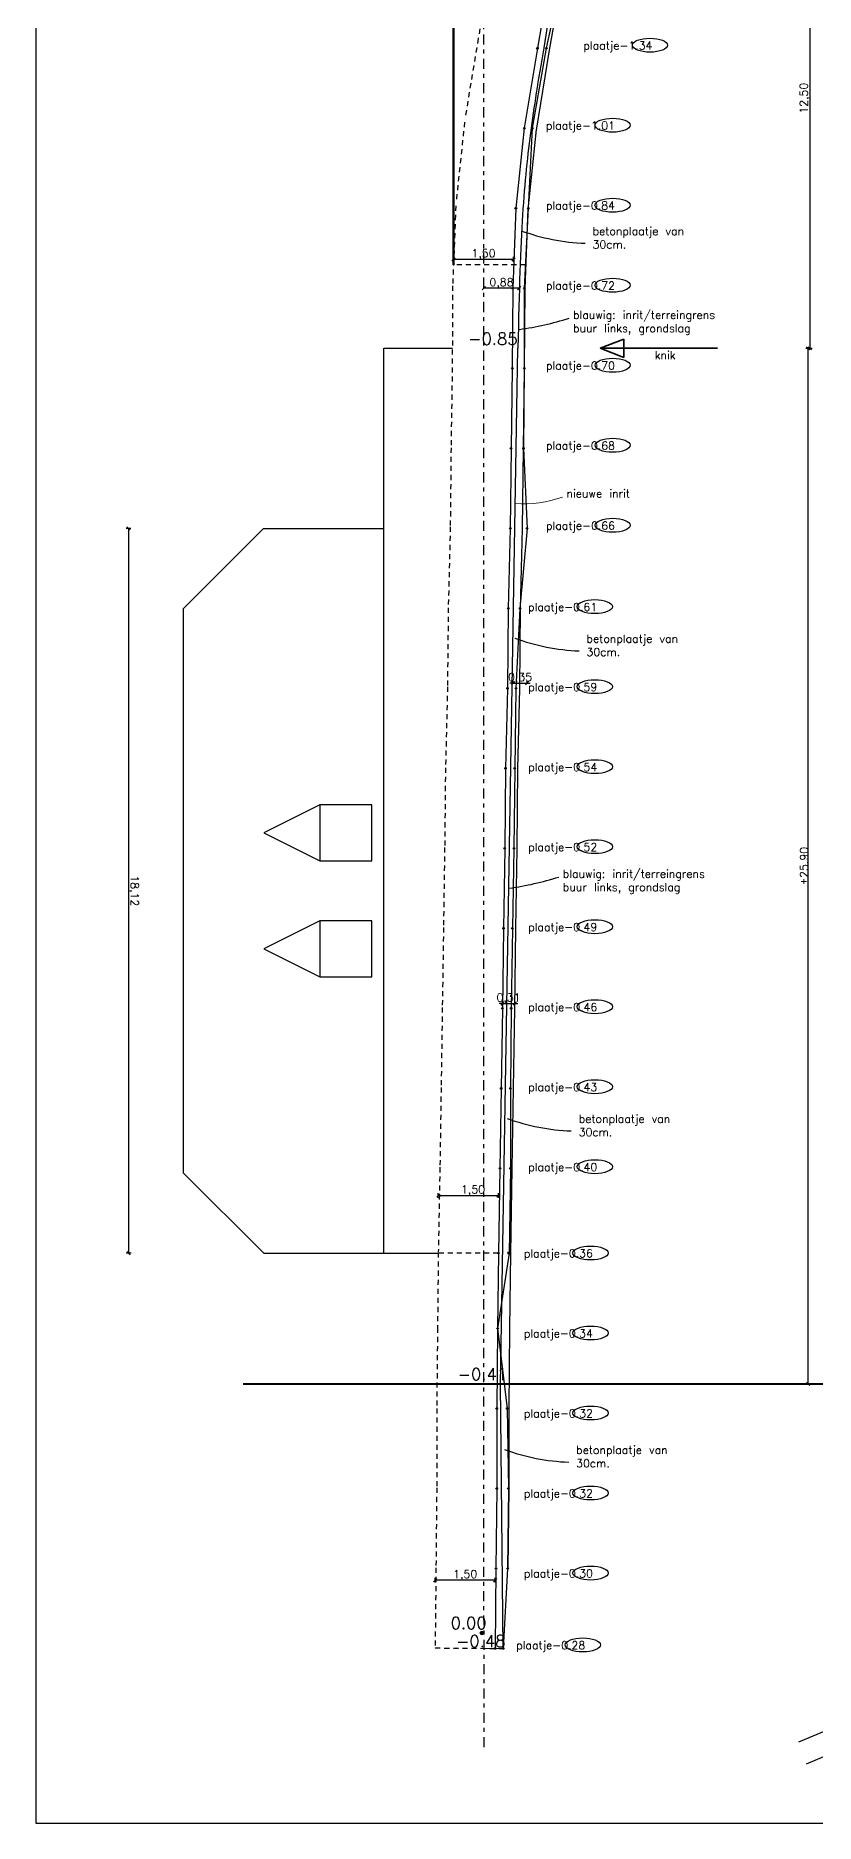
# Model space of a CAD drawing. Header units: millimetres. Extents: x 361 to 21231, y 184 to 1849.
# Drawn here: x 2467.59 to 2487.06, y 408.61 to 453.29 of the extents above; entities that cross this region are included whole.
import ezdxf

# ---------------------------------------------------------------- set-up
doc = ezdxf.new("R2010")
doc.units = ezdxf.units.MM
doc.header["$LTSCALE"] = 0.2
doc.linetypes.add('DASHDOT2', pattern=[12.7, 6.35, -3.175, 0, -3.175])
doc.linetypes.add('HIDDEN2', pattern=[4.7625, 3.175, -1.5875])
for name, color, linetype, lineweight in [('aslijnen', 10, 'DASHDOT2', 25), ('data', 230, 'Continuous', 50), ('draad', 204, 'HIDDEN2', 30), ('huis', 7, 'Continuous', 40), ('L-elementen 4', 10, 'Continuous', 30), ('maten', 1, 'Continuous', 18), ('maten L-elementen', 191, 'Continuous', 18), ('nieuwe hoogtepunten', 154, 'Continuous', 35), ('nieuwe inrit', 20, 'Continuous', 20), ('talud', 160, 'Continuous', 18)]:
    doc.layers.add(name, color=color, linetype=linetype, lineweight=lineweight)
for name, color, linetype in [('bestaande hoogtepunten', 7, 'Continuous'), ('ontwerp', 7, 'Continuous'), ('opmeting', 7, 'Continuous')]:
    doc.layers.add(name, color=color, linetype=linetype)
doc.layers.add('huidige grondslag', color=7, linetype='Continuous', lineweight=30, true_color=0x00adad)
doc.layers.add('uitlijnen', color=7, linetype='Continuous', lineweight=35, true_color=0x663300)
doc.styles.get("Standard").update_dxf_attribs({"font": 'txt.shx', "height": 0.2})
doc.dimstyles.new('maat aanduiding voor tuin', dxfattribs={"dimscale": 0.2, "dimtxt": 0.2, "dimasz": 0.4, "dimexe": 0.3, "dimexo": 0.3, "dimgap": 0.02, "dimtad": 1, "dimzin": 1, "dimtxsty": 'Standard', "dimblk": 'OBLIQUE', "dimcen": 0.2, "dimadec": 0, "dimazin": 3, "dimtfac": 1, "dimtix": 1, "dimtmove": 0, "dimatfit": 3, "dimldrblk": 'OBLIQUE', "dimfxl": 0.3, "dimfxlon": 1, "dimarcsym": 1})

# ---------------------------------------------------------------- blocks, each defined once
blk = doc.blocks.new('_Oblique')
at = {"color": 0, "linetype": 'ByBlock', "lineweight": -2}
blk.add_line((-0.5, -0.5), (0.5, 0.5), dxfattribs=at)
blk = doc.blocks.new('*D1797')
at = {"layer": 'Defpoints', "color": 0, "ltscale": 0.2, "transparency": 16777216}
for p in [(2476.284, 440.98), (2469.912, 422.862), (2473.286, 422.863)]:
    blk.add_point(p, dxfattribs=at)
at = {"layer": 'maten', "color": 0, "lineweight": -2, "ltscale": 0.2, "transparency": 16777216}
for p, q in [((2469.97, 440.979), (2469.85, 440.979)), ((2469.91, 440.979), (2469.912, 422.862)), ((2469.972, 422.862), (2469.852, 422.862))]:
    blk.add_line(p, q, dxfattribs=at)
at = {"layer": 'maten', "color": 0, "lineweight": -2, "ltscale": 0.2, "transparency": 16777216, "xscale": 0.08000000000000074, "yscale": 0.08000000000000074, "zscale": 0.08000000000000074}
for p, rotation in [((2469.91, 440.979), 90.00614147605208), ((2469.912, 422.862), 270.0061414760521)]:
    blk.add_blockref('_Oblique', p, dxfattribs=dict(at, rotation=rotation))
at = {"layer": 'maten', "color": 0, "ltscale": 0.2, "transparency": 16777216, "insert": (2470.032, 431.921), "char_height": 0.2, "attachment_point": 5, "rotation": 270.0061}
blk.add_mtext('18,12', dxfattribs=at)
blk = doc.blocks.new('*D1799')
at = {"layer": 'Defpoints', "color": 0, "ltscale": 0.2, "transparency": 16777216}
for p in [(2477.567, 414.69), (2477.568, 412.995), (2479.067, 412.98)]:
    blk.add_point(p, dxfattribs=at)
at = {"layer": 'maten', "color": 0, "lineweight": -2, "ltscale": 0.2, "transparency": 16777216}
for p, q in [((2477.567, 414.63), (2477.567, 414.75)), ((2479.067, 414.691), (2477.567, 414.69)), ((2479.067, 414.631), (2479.067, 414.751))]:
    blk.add_line(p, q, dxfattribs=at)
at = {"layer": 'maten', "color": 0, "lineweight": -2, "ltscale": 0.2, "transparency": 16777216, "xscale": 0.08000000000000074, "yscale": 0.08000000000000074, "zscale": 0.08000000000000074}
for p, rotation in [((2477.567, 414.69), 180.0061414760521), ((2479.067, 414.691), 0.006141476052112793)]:
    blk.add_blockref('_Oblique', p, dxfattribs=dict(at, rotation=rotation))
at = {"layer": 'maten', "color": 0, "ltscale": 0.2, "transparency": 16777216, "insert": (2478.317, 414.811), "char_height": 0.2, "attachment_point": 5, "rotation": 0.0061}
blk.add_mtext('1,50', dxfattribs=at)
blk = doc.blocks.new('*D1801')
at = {"layer": 'Defpoints', "color": 0, "ltscale": 0.2, "transparency": 16777216}
for p in [(2479.146, 424.303), (2477.647, 422.892), (2479.146, 422.883)]:
    blk.add_point(p, dxfattribs=at)
at = {"layer": 'maten', "color": 0, "lineweight": -2, "ltscale": 0.2, "transparency": 16777216}
for p, q in [((2477.647, 424.243), (2477.647, 424.363)), ((2477.647, 424.303), (2479.146, 424.303)), ((2479.146, 424.243), (2479.146, 424.363))]:
    blk.add_line(p, q, dxfattribs=at)
at = {"layer": 'maten', "color": 0, "lineweight": -2, "ltscale": 0.2, "transparency": 16777216, "xscale": 0.08000000000000074, "yscale": 0.08000000000000074, "zscale": 0.08000000000000074}
for p, rotation in [((2477.647, 424.303), 180.0061414760521), ((2479.146, 424.303), 0.006141476052073934)]:
    blk.add_blockref('_Oblique', p, dxfattribs=dict(at, rotation=rotation))
at = {"layer": 'maten', "color": 0, "ltscale": 0.2, "transparency": 16777216, "insert": (2478.514, 424.424), "char_height": 0.2, "attachment_point": 5, "rotation": 0.0061}
blk.add_mtext('1,50', dxfattribs=at)
blk = doc.blocks.new('*D1809')
at = {"layer": 'Defpoints', "color": 0, "ltscale": 0.2, "transparency": 16777216}
for p in [(2479.527, 447.705), (2478.026, 447.563), (2479.527, 447.563)]:
    blk.add_point(p, dxfattribs=at)
at = {"layer": 'maten', "color": 0, "lineweight": -2, "ltscale": 0.2, "transparency": 16777216}
for p, q in [((2478.026, 447.645), (2478.026, 447.765)), ((2478.026, 447.705), (2479.527, 447.705)), ((2479.527, 447.645), (2479.527, 447.765))]:
    blk.add_line(p, q, dxfattribs=at)
at = {"layer": 'maten', "color": 0, "lineweight": -2, "ltscale": 0.2, "transparency": 16777216, "xscale": 0.08000000000000074, "yscale": 0.08000000000000074, "zscale": 0.08000000000000074}
for p, rotation in [((2478.026, 447.705), 180.0061414760521), ((2479.527, 447.705), 0.006141476052073934)]:
    blk.add_blockref('_Oblique', p, dxfattribs=dict(at, rotation=rotation))
at = {"layer": 'maten', "color": 0, "ltscale": 0.2, "transparency": 16777216, "insert": (2478.776, 447.826), "char_height": 0.2, "attachment_point": 5, "rotation": 0.0061}
blk.add_mtext('1,50', dxfattribs=at)
blk = doc.blocks.new('*D1826')
at = {"layer": 'Defpoints', "color": 0, "ltscale": 0.2, "transparency": 16777216}
for p in [(2479.246, 428.98), (2479.556, 429.102), (2479.556, 428.975)]:
    blk.add_point(p, dxfattribs=at)
at = {"layer": 'maten', "color": 0, "lineweight": -2, "ltscale": 0.2, "transparency": 16777216}
for p, q in [((2479.246, 429.102), (2479.166, 429.102)), ((2479.246, 429.042), (2479.246, 429.162)), ((2479.246, 429.102), (2479.556, 429.102)), ((2479.556, 429.042), (2479.556, 429.162)), ((2479.556, 429.102), (2479.636, 429.102))]:
    blk.add_line(p, q, dxfattribs=at)
at = {"layer": 'maten', "color": 0, "lineweight": -2, "ltscale": 0.2, "transparency": 16777216, "xscale": 0.08000000000000074, "yscale": 0.08000000000000074, "zscale": 0.08000000000000074}
blk.add_blockref('_Oblique', (2479.246, 429.102), dxfattribs=at)
at = {"layer": 'maten', "color": 0, "lineweight": -2, "ltscale": 0.2, "transparency": 16777216, "xscale": 0.08000000000000074, "yscale": 0.08000000000000074, "zscale": 0.08000000000000074, "rotation": 180}
blk.add_blockref('_Oblique', (2479.556, 429.102), dxfattribs=at)
at = {"layer": 'maten', "color": 0, "ltscale": 0.2, "transparency": 16777216, "insert": (2479.401, 429.223), "char_height": 0.2, "attachment_point": 5}
blk.add_mtext('0,31', dxfattribs=at)
blk = doc.blocks.new('*D1699')
at = {"layer": 'Defpoints', "color": 0, "ltscale": 0.2, "transparency": 16777216}
for p in [(2479.514, 437.053), (2479.862, 437.112), (2479.862, 437.052)]:
    blk.add_point(p, dxfattribs=at)
at = {"layer": 'maten', "color": 0, "lineweight": -2, "ltscale": 0.2, "transparency": 16777216}
for p, q in [((2479.514, 437.112), (2479.434, 437.112)), ((2479.514, 437.112), (2479.514, 437.172)), ((2479.514, 437.112), (2479.862, 437.112)), ((2479.862, 437.112), (2479.862, 437.172)), ((2479.862, 437.112), (2479.942, 437.112))]:
    blk.add_line(p, q, dxfattribs=at)
at = {"layer": 'maten', "color": 0, "lineweight": -2, "ltscale": 0.2, "transparency": 16777216, "xscale": 0.08000000000000074, "yscale": 0.08000000000000074, "zscale": 0.08000000000000074}
blk.add_blockref('_Oblique', (2479.514, 437.112), dxfattribs=at)
at = {"layer": 'maten', "color": 0, "lineweight": -2, "ltscale": 0.2, "transparency": 16777216, "xscale": 0.08000000000000074, "yscale": 0.08000000000000074, "zscale": 0.08000000000000074, "rotation": 180}
blk.add_blockref('_Oblique', (2479.862, 437.112), dxfattribs=at)
at = {"layer": 'maten', "color": 0, "ltscale": 0.2, "transparency": 16777216, "insert": (2479.688, 437.232), "char_height": 0.2, "attachment_point": 5}
blk.add_mtext('0,35', dxfattribs=at)
blk = doc.blocks.new('*D1938')
at = {"layer": 'Defpoints', "color": 0, "ltscale": 0.2, "transparency": 16777216}
for p in [(2478.784, 446.982), (2478.784, 446.982), (2479.665, 446.982)]:
    blk.add_point(p, dxfattribs=at)
at = {"layer": 'maten', "color": 0, "lineweight": -2, "ltscale": 0.2, "transparency": 16777216}
for p, q in [((2478.784, 446.982), (2478.784, 447.042)), ((2479.665, 446.982), (2478.784, 446.982)), ((2479.665, 446.982), (2479.665, 446.922))]:
    blk.add_line(p, q, dxfattribs=at)
at = {"layer": 'maten', "color": 0, "lineweight": -2, "ltscale": 0.2, "transparency": 16777216, "xscale": 0.08000000000000074, "yscale": 0.08000000000000074, "zscale": 0.08000000000000074, "rotation": 180}
blk.add_blockref('_Oblique', (2478.784, 446.982), dxfattribs=at)
at = {"layer": 'maten', "color": 0, "lineweight": -2, "ltscale": 0.2, "transparency": 16777216, "xscale": 0.08000000000000074, "yscale": 0.08000000000000074, "zscale": 0.08000000000000074}
blk.add_blockref('_Oblique', (2479.665, 446.982), dxfattribs=at)
at = {"layer": 'maten', "color": 0, "ltscale": 0.2, "transparency": 16777216, "insert": (2479.225, 447.103), "char_height": 0.2, "attachment_point": 5}
blk.add_mtext('0,88', dxfattribs=at)
blk = doc.blocks.new('*D1942')
at = {"layer": 'Defpoints', "color": 0, "ltscale": 0.2, "transparency": 16777216}
for p in [(2479.634, 445.48), (2486.886, 445.48), (2479.197, 419.592)]:
    blk.add_point(p, dxfattribs=at)
at = {"layer": 'maten L-elementen', "color": 0, "lineweight": -2, "ltscale": 0.2, "transparency": 16777216}
for p, q in [((2486.826, 445.48), (2486.946, 445.48)), ((2486.886, 419.592), (2486.886, 445.48)), ((2486.826, 419.592), (2486.946, 419.592))]:
    blk.add_line(p, q, dxfattribs=at)
at = {"layer": 'maten L-elementen', "color": 0, "lineweight": -2, "ltscale": 0.2, "transparency": 16777216, "xscale": 0.08000000000000074, "yscale": 0.08000000000000074, "zscale": 0.08000000000000074}
for p, rotation in [((2486.886, 445.48), 90), ((2486.886, 419.592), 270)]:
    blk.add_blockref('_Oblique', p, dxfattribs=dict(at, rotation=rotation))
at = {"layer": 'maten L-elementen', "color": 0, "ltscale": 0.2, "transparency": 16777216, "insert": (2486.782, 432.536), "char_height": 0.2, "width": 0.16667, "attachment_point": 5, "rotation": 90}
blk.add_mtext('%%P25.90', dxfattribs=at)
blk = doc.blocks.new('*D1943')
at = {"layer": 'Defpoints', "color": 0, "ltscale": 0.2, "transparency": 16777216}
for p in [(2485.923, 457.981), (2484.624, 445.481), (2486.926, 445.481)]:
    blk.add_point(p, dxfattribs=at)
at = {"layer": 'maten L-elementen', "color": 0, "lineweight": -2, "ltscale": 0.2, "transparency": 16777216}
for p, q in [((2486.866, 457.981), (2486.986, 457.981)), ((2486.926, 457.981), (2486.926, 445.481)), ((2486.866, 445.481), (2486.986, 445.481))]:
    blk.add_line(p, q, dxfattribs=at)
at = {"layer": 'maten L-elementen', "color": 0, "lineweight": -2, "ltscale": 0.2, "transparency": 16777216, "xscale": 0.08000000000000074, "yscale": 0.08000000000000074, "zscale": 0.08000000000000074}
for p, rotation in [((2486.926, 457.981), 90), ((2486.926, 445.481), 270)]:
    blk.add_blockref('_Oblique', p, dxfattribs=dict(at, rotation=rotation))
at = {"layer": 'maten L-elementen', "color": 0, "ltscale": 0.2, "transparency": 16777216, "insert": (2486.806, 451.731), "char_height": 0.2, "attachment_point": 5, "rotation": 90}
blk.add_mtext('12,50', dxfattribs=at)

msp = doc.modelspace()

# ---------------------------------------------------------------- hatches: boundary and pattern name
at = {"layer": 'L-elementen 4', "ltscale": 0.2}
h = msp.add_hatch(color=256, dxfattribs=at)
h.dxf.hatch_style = 1
edge = h.paths.add_edge_path()
edge.add_arc((2478.732, 413.368), 0.055, 0.0061, 360.0061)

# ---------------------------------------------------------------- linework, layer by layer
at = {"layer": 'aslijnen', "ltscale": 0.2}
msp.add_line((2478.788, 410.514), (2478.775, 529.372), dxfattribs=at)
at = {"layer": 'bestaande hoogtepunten'}
for centre in [(2482.934, 453.057), (2481.999, 451.057), (2481.999, 449.057), (2481.999, 447.057), (2482, 445.057), (2482, 443.057), (2482, 441.057), (2481.555, 439.023), (2481.555, 437.023), (2481.556, 435.023), (2481.556, 433.023), (2481.556, 431.023), (2481.556, 429.023), (2481.556, 427.023), (2481.557, 425.023), (2481.448, 422.867), (2481.448, 420.867), (2481.448, 418.867), (2481.448, 416.867), (2481.449, 414.867), (2481.256, 413.07)]:
    msp.add_ellipse(centre, major_axis=(-0.439, 0), ratio=0.39726, dxfattribs=at)
at = {"layer": 'data', "ltscale": 0.2}
msp.add_line((2478.026, 447.563), (2478.026, 458.302), dxfattribs=at)
at = {"layer": 'draad', "ltscale": 0.2}
for p, q in [((2479.301, 457.043), (2478.645, 453.235)), ((2478.643, 453.224), (2478.313, 451.224)), ((2478.302, 451.137), (2478.092, 449.137)), ((2478.085, 449.04), (2478.005, 447.04)), ((2479.823, 447.563), (2478.026, 447.563)), ((2478.005, 447.04), (2477.994, 444.988)), ((2477.994, 445.003), (2477.964, 443.003)), ((2477.964, 442.995), (2477.945, 440.995)), ((2477.945, 441.018), (2477.895, 439.018)), ((2477.895, 438.995), (2477.875, 436.995)), ((2477.875, 437.018), (2477.826, 435.017)), ((2477.825, 434.995), (2477.805, 432.995)), ((2477.805, 433.003), (2477.776, 431.003)), ((2477.776, 431.003), (2477.746, 429.002)), ((2477.746, 429.002), (2477.716, 427.002)), ((2477.716, 427.002), (2477.686, 425.002)), ((2477.686, 425.008), (2477.647, 422.892)), ((2477.646, 422.879), (2477.627, 420.996)), ((2479.146, 422.863), (2477.646, 422.863)), ((2477.627, 420.995), (2477.607, 418.995)), ((2477.607, 418.98), (2477.607, 416.98)), ((2477.607, 416.995), (2477.587, 414.995)), ((2477.587, 414.995), (2477.568, 412.995)), ((2477.568, 412.995), (2479.267, 412.98))]:
    msp.add_line(p, q, dxfattribs=at)
at = {"layer": 'huidige grondslag', "ltscale": 0.2}
for p, q in [((2480.773, 454.98), (2480.343, 452.98)), ((2480.343, 452.98), (2479.993, 450.98)), ((2479.993, 450.98), (2479.894, 448.98)), ((2479.894, 448.98), (2479.794, 446.98)), ((2479.794, 446.98), (2479.794, 444.98)), ((2479.794, 444.98), (2479.774, 442.98)), ((2479.774, 442.98), (2479.864, 440.98)), ((2479.864, 440.98), (2479.685, 438.98)), ((2479.685, 438.98), (2479.585, 436.98)), ((2479.585, 436.98), (2479.555, 434.98)), ((2479.555, 434.98), (2479.535, 432.98)), ((2479.535, 432.98), (2479.496, 430.98)), ((2479.496, 430.98), (2479.466, 428.98)), ((2479.466, 428.98), (2479.446, 426.98)), ((2479.446, 426.98), (2479.446, 424.98)), ((2479.446, 424.98), (2479.416, 422.863)), ((2479.416, 422.863), (2479.127, 420.98)), ((2479.127, 420.98), (2479.367, 418.98)), ((2479.367, 418.98), (2479.397, 416.98)), ((2479.397, 416.98), (2479.377, 414.98)), ((2479.377, 414.98), (2479.267, 412.98))]:
    msp.add_line(p, q, dxfattribs=at)
for centre, radius in [((2480.343, 452.98), 0.02), ((2479.993, 450.98), 0.02), ((2479.894, 448.98), 0.02), ((2479.794, 446.98), 0.02), ((2479.794, 444.98), 0.02), ((2479.774, 442.98), 0.02), ((2479.864, 440.98), 0.02), ((2479.685, 438.98), 0.02), ((2479.585, 436.98), 0.02), ((2479.555, 434.98), 0.02), ((2479.535, 432.98), 0.02), ((2479.496, 430.98), 0.02), ((2479.466, 428.98), 0.02), ((2479.446, 426.98), 0.021), ((2479.446, 424.98), 0.02), ((2479.416, 422.863), 0.03), ((2479.127, 420.98), 0.02), ((2479.367, 418.98), 0.02), ((2479.397, 416.98), 0.02), ((2479.377, 414.98), 0.02), ((2479.267, 412.98), 0.02)]:
    msp.add_circle(centre, radius, dxfattribs=at)
for centre in [(2478.539, 453.831), (2478.283, 439.863)]:
    msp.add_arc(centre, 7.961, 278.2021, 287.3409, dxfattribs=at)
at = {"layer": 'huis', "ltscale": 0.2}
msp.add_line((2490.943, 419.592), (2472.776, 419.592), dxfattribs=at)
at = {"layer": 'huis', "lineweight": 25, "ltscale": 0.2}
msp.add_lwpolyline([(2557.718, 558.188), (2467.592, 558.188), (2467.592, 408.613), (2557.718, 408.613)], close=True, dxfattribs=at)
at = {"layer": 'maten L-elementen', "ltscale": 0.2}
msp.add_line((2479.634, 445.48), (2479.197, 419.59), dxfattribs=at)
at = {"layer": 'nieuwe inrit', "lineweight": 30, "ltscale": 0.2}
for p, q in [((2479.197, 419.592), (2479.634, 445.48)), ((2479.267, 412.984), (2479.197, 419.59))]:
    msp.add_line(p, q, dxfattribs=at)
at = {"layer": 'nieuwe inrit', "ltscale": 0.2}
msp.add_line((2478.787, 412.984), (2479.267, 412.984), dxfattribs=at)
msp.add_arc((2479.764, 444.541), 2.947, 266.2029, 289.4845, dxfattribs=at)
at = {"layer": 'nieuwe inrit', "lineweight": 30, "ltscale": 0.2}
msp.add_open_spline([(2480.933, 457.98), (2480.621, 454.98), (2480.273, 452.98), (2479.943, 450.98), (2479.734, 448.98), (2479.665, 446.978), (2479.634, 445.48)], degree=3, dxfattribs=at)
at = {"layer": 'ontwerp', "ltscale": 0.2}
for p, q in [((2480.813, 456.98), (2480.123, 452.98)), ((2481.117, 456.98), (2480.419, 452.929)), ((2480.123, 452.98), (2479.793, 450.98)), ((2480.419, 452.931), (2480.089, 450.931)), ((2479.793, 450.98), (2479.584, 448.98)), ((2480.092, 450.949), (2479.882, 448.949)), ((2479.584, 448.98), (2479.504, 446.98)), ((2479.883, 448.968), (2479.804, 446.968)), ((2479.504, 446.98), (2479.494, 444.98)), ((2479.804, 446.979), (2479.794, 444.979)), ((2476.286, 422.863), (2476.284, 445.48)), ((2476.284, 445.48), (2477.997, 445.48)), ((2479.494, 444.98), (2479.464, 442.98)), ((2479.794, 444.976), (2479.764, 442.976)), ((2479.464, 442.98), (2479.444, 440.98)), ((2479.764, 442.977), (2479.744, 440.977)), ((2471.285, 438.979), (2473.284, 440.98)), ((2473.284, 440.98), (2476.284, 440.98)), ((2479.444, 440.98), (2479.395, 438.98)), ((2479.744, 440.973), (2479.695, 438.973)), ((2471.286, 424.862), (2471.285, 438.979)), ((2479.395, 438.98), (2479.375, 436.98)), ((2479.695, 438.977), (2479.675, 436.977)), ((2479.375, 436.98), (2479.325, 434.98)), ((2479.675, 436.973), (2479.625, 434.973)), ((2479.325, 434.98), (2479.305, 432.98)), ((2479.625, 434.977), (2479.605, 432.977)), ((2474.685, 434.071), (2473.285, 433.371)), ((2473.285, 433.371), (2474.685, 432.671)), ((2479.305, 432.98), (2479.276, 430.98)), ((2479.605, 432.976), (2479.575, 430.976)), ((2474.686, 431.171), (2473.286, 430.471)), ((2479.276, 430.98), (2479.246, 428.98)), ((2479.575, 430.976), (2479.546, 428.976)), ((2473.286, 430.471), (2474.686, 429.771)), ((2479.246, 428.98), (2479.216, 426.98)), ((2479.546, 428.976), (2479.516, 426.976)), ((2479.216, 426.98), (2479.186, 424.98)), ((2479.516, 426.976), (2479.486, 424.976)), ((2479.186, 424.98), (2479.146, 422.863)), ((2479.486, 424.975), (2479.446, 422.858)), ((2473.286, 422.863), (2471.286, 424.862)), ((2473.286, 422.863), (2476.286, 422.863)), ((2476.286, 422.863), (2477.646, 422.863)), ((2479.146, 422.863), (2479.127, 420.98)), ((2479.446, 422.86), (2479.427, 420.977)), ((2479.127, 420.98), (2479.107, 418.98)), ((2479.427, 420.977), (2479.407, 418.977)), ((2479.107, 418.98), (2479.107, 416.98)), ((2479.407, 418.98), (2479.407, 416.98)), ((2479.107, 416.98), (2479.087, 414.98)), ((2479.407, 416.977), (2479.387, 414.977)), ((2479.087, 414.98), (2479.067, 412.98))]:
    msp.add_line(p, q, dxfattribs=at)
for points in [[(2475.985, 434.071), (2474.685, 434.071), (2474.685, 432.671), (2475.985, 432.671)], [(2475.986, 431.171), (2474.686, 431.171), (2474.686, 429.771), (2475.986, 429.771)]]:
    msp.add_lwpolyline(points, close=True, dxfattribs=at)
for centre, radius in [((2480.123, 452.98), 0.02), ((2479.793, 450.98), 0.02), ((2479.584, 448.98), 0.023), ((2479.504, 446.98), 0.02), ((2479.494, 444.98), 0.02), ((2479.464, 442.98), 0.02), ((2479.444, 440.98), 0.02), ((2479.395, 438.98), 0.02), ((2479.375, 436.98), 0.02), ((2479.325, 434.98), 0.02), ((2479.305, 432.98), 0.02), ((2479.276, 430.98), 0.02), ((2479.246, 428.98), 0.02), ((2479.216, 426.98), 0.02), ((2479.186, 424.98), 0.02), ((2479.146, 422.863), 0.02), ((2479.127, 420.98), 0.02), ((2479.107, 418.98), 0.02), ((2479.107, 416.98), 0.02), ((2479.087, 414.98), 0.02), ((2479.067, 412.98), 0.02)]:
    msp.add_circle(centre, radius, dxfattribs=at)
for centre in [(2481.525, 453.4), (2481.374, 443.212), (2481.179, 431.211), (2481.115, 422.933)]:
    msp.add_arc(centre, 5.299, 249.995, 267.7155, dxfattribs=at)
at = {"layer": 'opmeting', "ltscale": 0.2}
for p, q in [((2486.652, 410.649), (2517.685, 423.686)), ((2486.845, 410.1), (2517.914, 423.151))]:
    msp.add_line(p, q, dxfattribs=at)
at = {"layer": 'uitlijnen', "ltscale": 0.2}
for p, q in [((2481.689, 445.481), (2482.283, 445.712)), ((2481.689, 445.481), (2484.624, 445.481)), ((2481.689, 445.481), (2482.283, 445.249)), ((2482.283, 445.712), (2482.283, 445.481)), ((2482.283, 445.249), (2482.283, 445.481))]:
    msp.add_line(p, q, dxfattribs=at)

# ---------------------------------------------------------------- texts
at = {"layer": 'bestaande hoogtepunten', "char_height": 0.2, "width": 0.69801, "attachment_point": 1, "rotation": 0.0061}
for s, insert in [('plaatje-1.34', (2481.271, 453.147)), ('plaatje-1.01', (2480.335, 451.147)), ('plaatje-0.84', (2480.336, 449.147)), ('plaatje-0.72', (2480.336, 447.147)), ('plaatje-0.70', (2480.336, 445.147)), ('plaatje-0.68', (2480.336, 443.147)), ('plaatje-0.66', (2480.337, 441.147)), ('plaatje-0.61', (2479.891, 439.113)), ('plaatje-0.59', (2479.892, 437.113)), ('plaatje-0.54', (2479.892, 435.113)), ('plaatje-0.52', (2479.892, 433.113)), ('plaatje-0.49', (2479.892, 431.113)), ('plaatje-0.46', (2479.893, 429.113)), ('plaatje-0.43', (2479.893, 427.113)), ('plaatje-0.40', (2479.893, 425.113)), ('plaatje-0.36', (2479.784, 422.957)), ('plaatje-0.34', (2479.784, 420.957)), ('plaatje-0.32', (2479.785, 418.957)), ('plaatje-0.32', (2479.785, 416.957)), ('plaatje-0.30', (2479.785, 414.957)), ('plaatje-0.28', (2479.593, 413.16))]:
    msp.add_mtext(s, dxfattribs=dict(at, insert=insert))
at = {"layer": 'huidige grondslag', "ltscale": 0.2, "char_height": 0.2, "attachment_point": 1, "rotation": 0.0061}
for insert in [(2481.012, 446.414), (2480.756, 432.446)]:
    msp.add_mtext_dynamic_manual_height_columns('blauwig: inrit/terreingrens\\Pbuur links, grondslag', width=6.33396, gutter_width=1, heights=[0], dxfattribs=dict(at, insert=insert))
at = {"layer": 'L-elementen 4', "ltscale": 0.2, "insert": (2477.954, 413.767), "char_height": 0.3, "attachment_point": 1, "rotation": 0.0061}
msp.add_mtext_dynamic_manual_height_columns('0.00', width=3.39192, gutter_width=1.5, heights=[0], dxfattribs=at)
at = {"layer": 'nieuwe hoogtepunten', "ltscale": 0.2, "char_height": 0.3, "attachment_point": 1, "rotation": 0.0061}
for s, insert in [('-0.85', (2478.393, 445.87)), ('-0.41', (2478.129, 419.988)), ('-0.48', (2478.089, 413.314))]:
    msp.add_mtext_dynamic_manual_height_columns(s, width=3.39192, gutter_width=1.5, heights=[0], dxfattribs=dict(at, insert=insert))
at = {"layer": 'nieuwe inrit', "ltscale": 0.2, "insert": (2480.848, 441.949), "char_height": 0.2, "attachment_point": 1, "rotation": 0.0061}
msp.add_mtext_dynamic_manual_height_columns('nieuwe inrit ', width=6.33396, gutter_width=1, heights=[0], dxfattribs=at)
at = {"layer": 'ontwerp', "ltscale": 0.2, "char_height": 0.2, "attachment_point": 1, "rotation": 0.0061}
for insert in [(2481.499, 448.509), (2481.348, 438.322), (2481.153, 426.32), (2481.089, 418.043)]:
    msp.add_mtext_dynamic_manual_height_columns('betonplaatje van 30cm.', width=2.54931, gutter_width=1, heights=[0], dxfattribs=dict(at, insert=insert))
at = {"layer": 'talud', "ltscale": 0.2, "insert": (2483.05, 445.406), "char_height": 0.2, "attachment_point": 1}
msp.add_mtext_dynamic_manual_height_columns('knik', width=0.06397, gutter_width=1, heights=[0], dxfattribs=at)

# ---------------------------------------------------------------- dimensions: what is measured, and where the dimension line sits
at = {"layer": 'maten', "ltscale": 0.2}
for base, p1, p2, angle, picture, middle in [((2479.527, 447.705), (2478.026, 447.563), (2479.527, 447.563), 0.0061, '*D1809', (2478.776, 447.826)), ((2469.912, 422.862), (2476.284, 440.98), (2473.286, 422.863), 90.0061, '*D1797', (2470.032, 431.921))]:
    dim = msp.add_linear_dim(base=base, p1=p1, p2=p2, angle=angle, dimstyle='maat aanduiding voor tuin', dxfattribs=at)
    dim.commit()
    dim.dimension.update_dxf_attribs({"geometry": picture, "text_midpoint": middle})
for base, p1, p2, picture, middle in [((2478.784, 446.982), (2479.665, 446.982), (2478.784, 446.982), '*D1938', (2479.225, 447.103)), ((2479.862, 437.112), (2479.514, 437.053), (2479.862, 437.052), '*D1699', (2479.688, 437.232)), ((2479.556, 429.102), (2479.246, 428.98), (2479.556, 428.975), '*D1826', (2479.401, 429.223))]:
    dim = msp.add_linear_dim(base=base, p1=p1, p2=p2, dimstyle='maat aanduiding voor tuin', dxfattribs=at)
    dim.commit()
    dim.dimension.update_dxf_attribs({"geometry": picture, "text_midpoint": middle})
for base, p1, p2, picture, middle in [((2479.146, 424.303), (2477.647, 422.892), (2479.146, 422.883), '*D1801', (2478.514, 424.303)), ((2477.567, 414.69), (2479.067, 412.98), (2477.568, 412.995), '*D1799', (2478.317, 414.691))]:
    dim = msp.add_linear_dim(base=base, p1=p1, p2=p2, angle=0.0061, dimstyle='maat aanduiding voor tuin', dxfattribs=at)
    dim.commit()
    dim.dimension.update_dxf_attribs({"geometry": picture, "text_midpoint": middle, "dimtype": 160})
at = {"layer": 'maten L-elementen', "ltscale": 0.2}
dim = msp.add_linear_dim(base=(2486.926, 445.481), p1=(2485.923, 457.981), p2=(2484.624, 445.481), angle=90, dimstyle='maat aanduiding voor tuin', dxfattribs=at)
dim.commit()
dim.dimension.update_dxf_attribs({"geometry": '*D1943', "text_midpoint": (2486.806, 451.731)})
dim = msp.add_linear_dim(base=(2486.886, 445.48), p1=(2479.197, 419.592), p2=(2479.634, 445.48), angle=90, text='%%P25.90', dimstyle='maat aanduiding voor tuin', dxfattribs=at)
dim.commit()
dim.dimension.update_dxf_attribs({"geometry": '*D1942', "text_midpoint": (2486.782, 432.536)})

doc.saveas('drawing.dxf')
